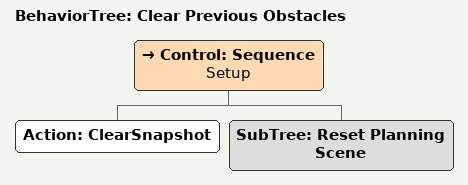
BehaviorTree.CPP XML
<root BTCPP_format="4" main_tree_to_execute="Clear Previous Obstacles">
  <BehaviorTree ID="Clear Previous Obstacles">
    <Control ID="Sequence" name="Setup">
      <Action ID="ClearSnapshot" />
      <SubTree ID="Reset Planning Scene" />
    </Control>
  </BehaviorTree>
</root>
